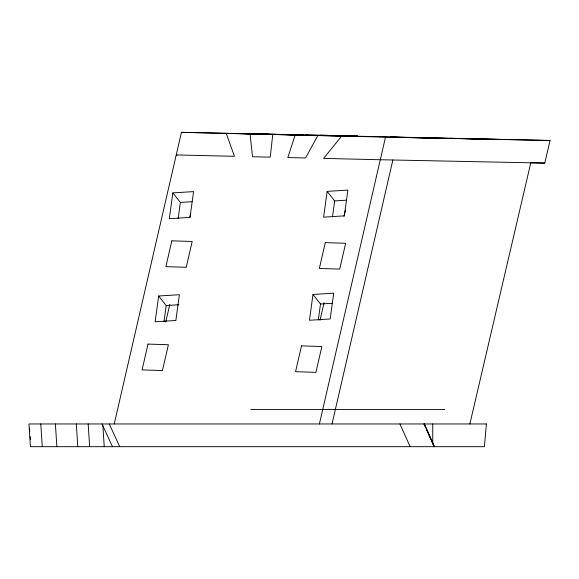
<?xml version="1.0" encoding="UTF-8"?>
<svg xmlns="http://www.w3.org/2000/svg" width="579" height="579" viewBox="0 0 579 579"><rect width="100%" height="100%" fill="white"/><g stroke="black" fill="none" stroke-linecap="round" stroke-linejoin="round"><path stroke-width="0.87" d="M432.737 443.181L432.745 423.958M158.675 295.992L155.136 321.772L175.857 320.484L179.403 294.711L158.675 295.992L166.195 305.538L163.995 321.533M172.846 192.894L169.307 218.674L190.028 217.386L193.567 191.606L172.846 192.894L180.366 202.44L178.166 218.435M312.986 294.472L309.447 320.252L330.168 318.964L333.707 293.191L312.986 294.472L320.505 304.018L318.305 320.013M327.157 191.374L323.61 217.154L344.339 215.866L347.878 190.086L327.157 191.374L334.669 200.92L332.469 216.915M114.229 423.958L181.444 132.323L550.05 140.473L544.774 163.09L380.294 159.739L323.625 158.407L341.668 136.087L339.837 136.007L317.857 135.529L305.546 157.98L287.828 157.568L295.152 134.994L303.845 135.16L272.767 134.473L270.219 157.148L252.509 156.735L250.063 133.937M165.746 321.989L169.799 304.388M189.926 217.053L190.737 213.542M320.021 320.267L324.081 302.665M343.998 216.235L345.41 210.09M319.405 423.958L385.505 137.122L550.05 140.473M332.028 423.958L392.866 159.992M469.866 423.958L530.798 162.757M180.366 202.44L192.076 201.709M334.669 200.92L346.387 200.189M166.195 305.538L178.81 304.757M320.505 304.018L332.216 303.287M250.794 409.476L444.773 409.476M265.949 134.154L300.378 134.864L246.538 133.698M339.678 135.667L305.517 134.907M343.311 135.732L357.619 136.029L320.259 135.204M405.249 137.411L390.507 137.107L432.462 138.026M409.918 137.563L446.771 138.323M484.391 139.025L449.485 138.316L504.012 139.488M177.015 154.962L176.226 154.94L234.43 156.308L226.251 133.38L268.345 134.328L250.164 133.901M181.444 132.323L385.505 137.122M530.371 162.75L544.774 163.09M109.257 423.958L119.701 446.677M102.027 423.958L112.478 446.677M433.208 445.056L433.932 446.677M399.951 423.958L410.12 446.677M423.973 423.958L425.058 426.39M426.868 430.45L427.953 432.882M428.677 434.503L430.848 439.374M431.572 440.995L434.105 446.677M424.19 423.958L434.272 446.677M424.421 423.958L434.445 446.677M29.536 428.214L29.761 431.058M30.202 436.732L30.426 439.577M102.874 425.703L104.234 446.677M88.16 423.958L89.629 446.677M76.319 423.958L77.789 446.677M55.396 423.958L56.872 446.677M40.791 423.958L42.267 446.677M486.382 423.958L484.413 446.677L30.419 446.677L28.95 423.958L486.382 423.958M148.029 344.078L142.079 369.887L162.446 370.546L168.395 344.737L148.029 344.078M171.825 240.835L165.876 266.644L186.243 267.303L192.185 241.486L171.825 240.835M301.493 345.88L295.543 371.689L315.91 372.348L321.859 346.531L301.493 345.88M325.289 242.63L319.34 268.439L339.707 269.097L345.656 243.289L325.289 242.63"/></g></svg>
